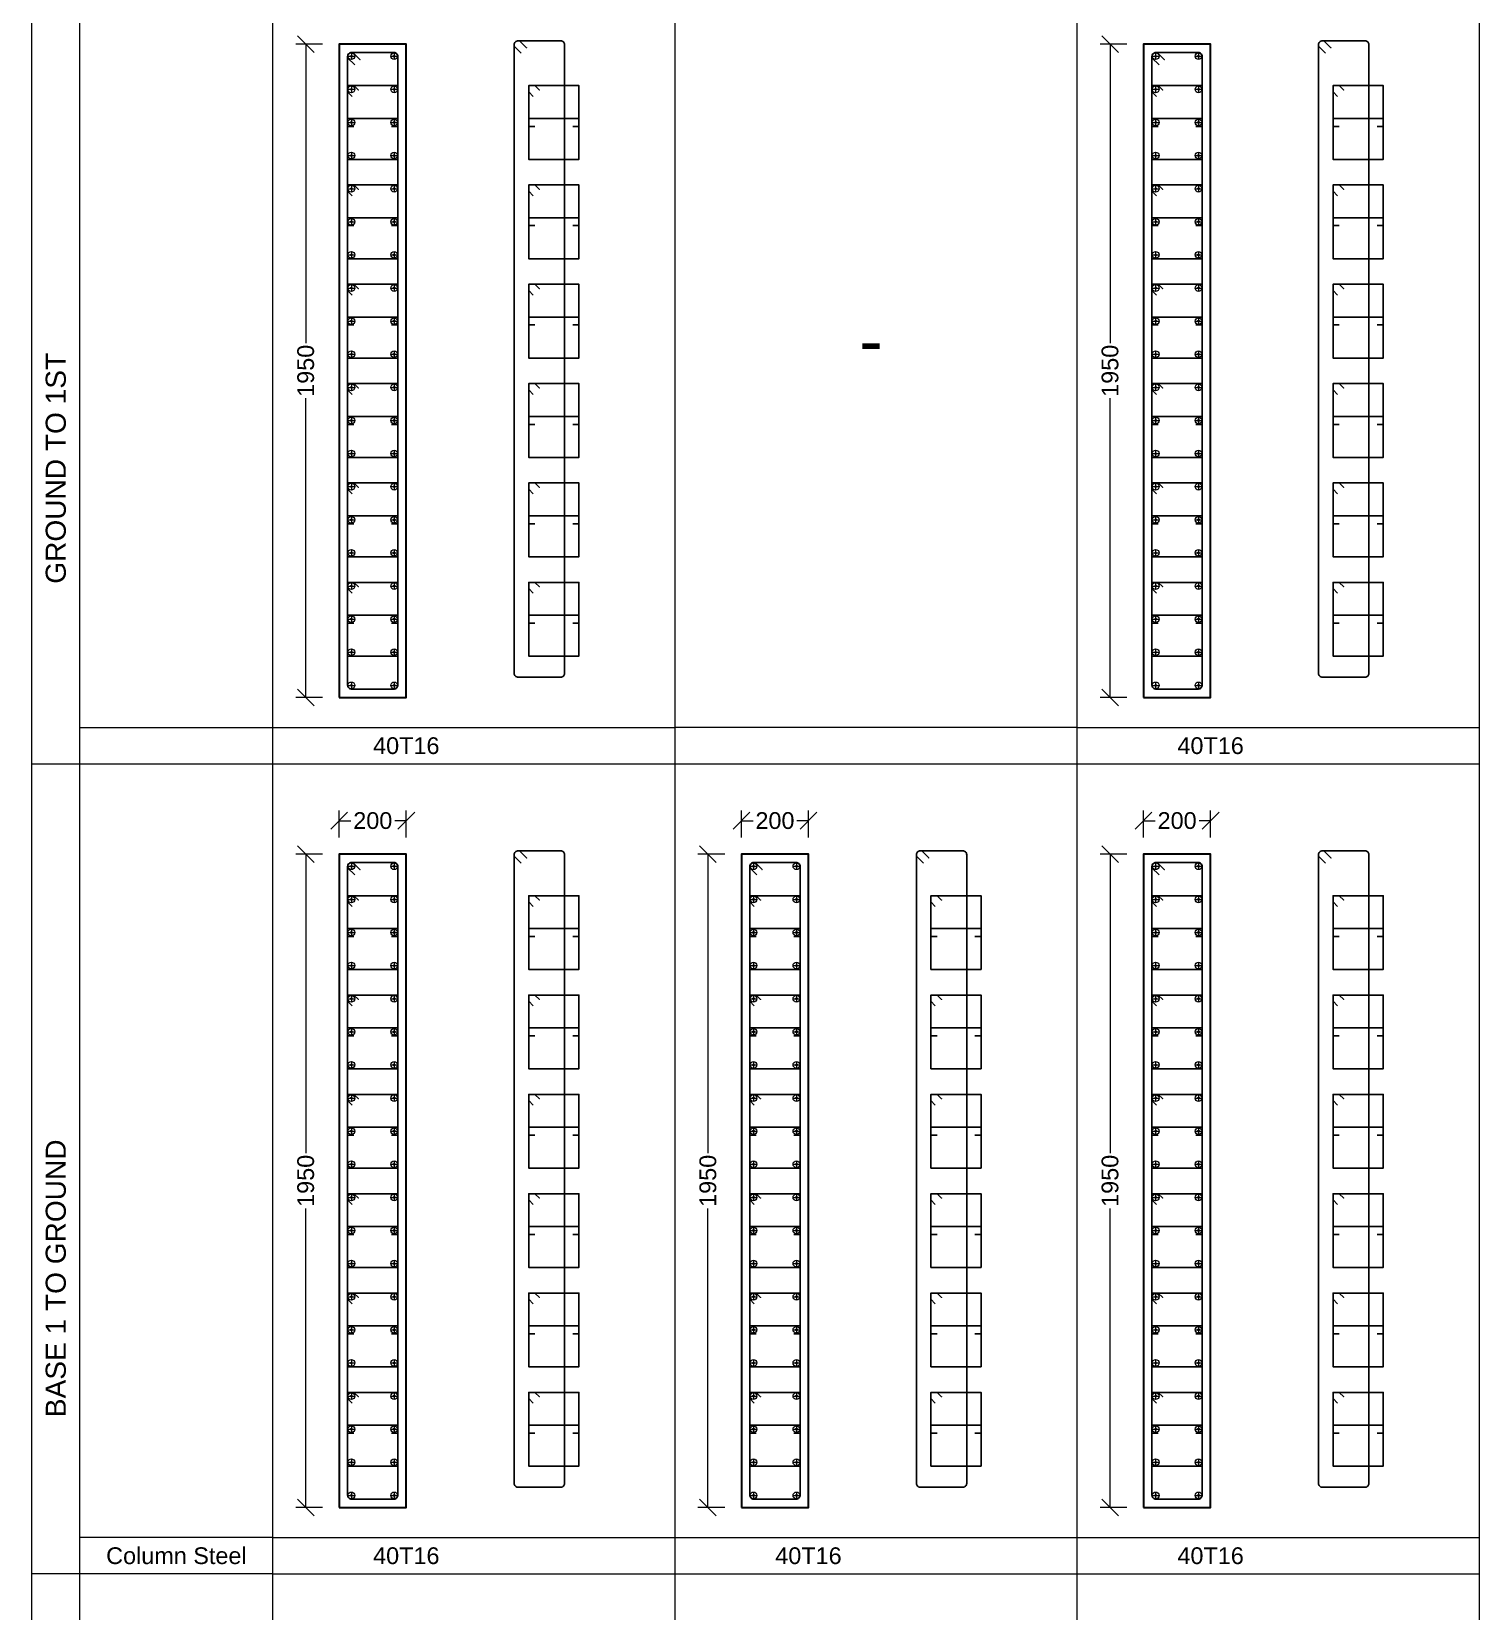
# Model space of a CAD drawing. Header units: inches. Extents: x 332 to 524, y 371 to 463.
# Drawn here: x 408.586 to 412.906, y 403.146 to 407.862 of the extents above; entities that cross this region are included whole.
import ezdxf
from ezdxf.enums import TextEntityAlignment as Align

# ---------------------------------------------------------------- set-up
doc = ezdxf.new("R2010")
doc.units = ezdxf.units.IN
doc.header["$MEASUREMENT"] = 0
for name, color, linetype, lineweight in [('16', 7, 'Continuous', 13), ('Column', 1, 'Continuous', 30), ('S-SHEET', 8, 'Continuous', 0)]:
    doc.layers.add(name, color=color, linetype=linetype, lineweight=lineweight)
for name, color, linetype in [('Bar', 7, 'Continuous'), ('Cover', 25, 'Continuous'), ('Dim', 7, 'Continuous'), ('Links', 4, 'Continuous'), ('Text', 7, 'Continuous')]:
    doc.layers.add(name, color=color, linetype=linetype)
doc.styles.add('Rcad', font='arial.ttf')

# ---------------------------------------------------------------- blocks, each defined once
blk = doc.blocks.new('_Oblique')
at = {"color": 0, "linetype": 'ByBlock', "lineweight": -2}
blk.add_line((-0.5, -0.5), (0.5, 0.5), dxfattribs=at)
blk = doc.blocks.new('16')
at = {"layer": '16'}
h = blk.add_hatch(color=256, dxfattribs=at)
edge = h.paths.add_edge_path()
edge.add_arc((0, 0), 0.13, 0, 360)
for p, q in [((-0.5, 0), (0.5, 0)), ((0, 0.5), (0, -0.5))]:
    blk.add_line(p, q, dxfattribs=at)
for radius in [0.5, 0.13]:
    blk.add_circle((0, 0), radius, dxfattribs=at)

msp = doc.modelspace()

# ---------------------------------------------------------------- linework, layer by layer
at = {"layer": 'Column', "elevation": 2510.4241}
for points in [[(409.5036, 405.8743), (409.7036, 405.8743), (409.7036, 407.8243), (409.5036, 407.8243)], [(411.9036, 405.8743), (412.1036, 405.8743), (412.1036, 407.8243), (411.9036, 407.8243)], [(409.5036, 403.4563), (409.7036, 403.4563), (409.7036, 405.4063), (409.5036, 405.4063)], [(410.7036, 403.4563), (410.9036, 403.4563), (410.9036, 405.4063), (410.7036, 405.4063)], [(411.9036, 403.4563), (412.1036, 403.4563), (412.1036, 405.4063), (411.9036, 405.4063)]]:
    msp.add_lwpolyline(points, close=True, dxfattribs=at)
at = {"layer": 'Cover', "elevation": 2510.4241}
for points in [[(410.0374, 407.8344), (410.164, 407.8344, -0.414214), (410.1757, 407.8227), (410.1757, 405.9461, -0.414214), (410.164, 405.9344), (410.0374, 405.9344, -0.414214), (410.0257, 405.9461), (410.0257, 407.8227, -0.414214), (410.0374, 407.8344), (410.0416, 407.8344), (410.0626, 407.8135), (410.0416, 407.8344), (410.0374, 407.8344, 0.414214), (410.0257, 407.8227), (410.0257, 407.8186), (410.0468, 407.7976)], [(412.4374, 407.8344), (412.564, 407.8344, -0.414214), (412.5757, 407.8227), (412.5757, 405.9461, -0.414214), (412.564, 405.9344), (412.4374, 405.9344, -0.414214), (412.4257, 405.9461), (412.4257, 407.8227, -0.414214), (412.4374, 407.8344), (412.4416, 407.8344), (412.4626, 407.8135), (412.4416, 407.8344), (412.4374, 407.8344, 0.414214), (412.4257, 407.8227), (412.4257, 407.8186), (412.4468, 407.7976)], [(409.5403, 407.7993), (409.6669, 407.7993, -0.414214), (409.6786, 407.7876), (409.6786, 405.911, -0.414214), (409.6669, 405.8993), (409.5403, 405.8993, -0.414214), (409.5286, 405.911), (409.5286, 407.7876, -0.414214), (409.5403, 407.7993), (409.5444, 407.7993), (409.5654, 407.7784), (409.5444, 407.7993), (409.5403, 407.7993, 0.414214), (409.5286, 407.7876), (409.5286, 407.7835), (409.5496, 407.7625)], [(411.9403, 407.7993), (412.0669, 407.7993, -0.414214), (412.0786, 407.7876), (412.0786, 405.911, -0.414214), (412.0669, 405.8993), (411.9403, 405.8993, -0.414214), (411.9286, 405.911), (411.9286, 407.7876, -0.414214), (411.9403, 407.7993), (411.9444, 407.7993), (411.9654, 407.7784), (411.9444, 407.7993), (411.9403, 407.7993, 0.414214), (411.9286, 407.7876), (411.9286, 407.7835), (411.9496, 407.7625)], [(409.5403, 405.3813), (409.6669, 405.3813, -0.414214), (409.6786, 405.3696), (409.6786, 403.493, -0.414214), (409.6669, 403.4813), (409.5403, 403.4813, -0.414214), (409.5286, 403.493), (409.5286, 405.3696, -0.414214), (409.5403, 405.3813), (409.5444, 405.3813), (409.5654, 405.3603), (409.5444, 405.3813), (409.5403, 405.3813, 0.414214), (409.5286, 405.3696), (409.5286, 405.3654), (409.5496, 405.3445)], [(410.0374, 405.4164), (410.164, 405.4164, -0.414214), (410.1757, 405.4047), (410.1757, 403.5281, -0.414214), (410.164, 403.5164), (410.0374, 403.5164, -0.414214), (410.0257, 403.5281), (410.0257, 405.4047, -0.414214), (410.0374, 405.4164), (410.0416, 405.4164), (410.0626, 405.3954), (410.0416, 405.4164), (410.0374, 405.4164, 0.414214), (410.0257, 405.4047), (410.0257, 405.4005), (410.0468, 405.3796)], [(410.7403, 405.3813), (410.8669, 405.3813, -0.414214), (410.8786, 405.3696), (410.8786, 403.493, -0.414214), (410.8669, 403.4813), (410.7403, 403.4813, -0.414214), (410.7286, 403.493), (410.7286, 405.3696, -0.414214), (410.7403, 405.3813), (410.7444, 405.3813), (410.7654, 405.3603), (410.7444, 405.3813), (410.7403, 405.3813, 0.414214), (410.7286, 405.3696), (410.7286, 405.3654), (410.7496, 405.3445)], [(411.2374, 405.4164), (411.364, 405.4164, -0.414214), (411.3757, 405.4047), (411.3757, 403.5281, -0.414214), (411.364, 403.5164), (411.2374, 403.5164, -0.414214), (411.2257, 403.5281), (411.2257, 405.4047, -0.414214), (411.2374, 405.4164), (411.2416, 405.4164), (411.2626, 405.3954), (411.2416, 405.4164), (411.2374, 405.4164, 0.414214), (411.2257, 405.4047), (411.2257, 405.4005), (411.2468, 405.3796)], [(411.9403, 405.3813), (412.0669, 405.3813, -0.414214), (412.0786, 405.3696), (412.0786, 403.493, -0.414214), (412.0669, 403.4813), (411.9403, 403.4813, -0.414214), (411.9286, 403.493), (411.9286, 405.3696, -0.414214), (411.9403, 405.3813), (411.9444, 405.3813), (411.9654, 405.3603), (411.9444, 405.3813), (411.9403, 405.3813, 0.414214), (411.9286, 405.3696), (411.9286, 405.3654), (411.9496, 405.3445)], [(412.4374, 405.4164), (412.564, 405.4164, -0.414214), (412.5757, 405.4047), (412.5757, 403.5281, -0.414214), (412.564, 403.5164), (412.4374, 403.5164, -0.414214), (412.4257, 403.5281), (412.4257, 405.4047, -0.414214), (412.4374, 405.4164), (412.4416, 405.4164), (412.4626, 405.3954), (412.4416, 405.4164), (412.4374, 405.4164, 0.414214), (412.4257, 405.4047), (412.4257, 405.4005), (412.4468, 405.3796)]]:
    msp.add_lwpolyline(points, format="xyb", dxfattribs=at)
at = {"layer": 'Dim', "lineweight": 13}
for p, q in [((409.4536, 407.8243, 2510.4241), (409.3736, 407.8243, 2510.4241)), ((409.4036, 407.8243, 2510.4241), (409.4036, 406.9314, 2510.4241)), ((411.8536, 407.8243, 2510.4241), (411.7736, 407.8243, 2510.4241)), ((411.8036, 407.8243, 2510.4241), (411.8036, 406.9314, 2510.4241)), ((409.4036, 405.8743, 2510.4241), (409.4036, 406.7672, 2510.4241)), ((411.8036, 405.8743, 2510.4241), (411.8036, 406.7672, 2510.4241)), ((409.4536, 405.8743, 2510.4241), (409.3736, 405.8743, 2510.4241)), ((411.8536, 405.8743, 2510.4241), (411.7736, 405.8743, 2510.4241)), ((409.5036, 405.4563, 2510.4241), (409.5036, 405.5363, 2510.4241)), ((409.7036, 405.4563, 2510.4241), (409.7036, 405.5363, 2510.4241)), ((410.7036, 405.4563, 2510.4241), (410.7036, 405.5363, 2510.4241)), ((410.9036, 405.4563, 2510.4241), (410.9036, 405.5363, 2510.4241)), ((411.9036, 405.4563, 2510.4241), (411.9036, 405.5363, 2510.4241)), ((412.1036, 405.4563, 2510.4241), (412.1036, 405.5363, 2510.4241)), ((409.5036, 405.5063, 2510.4241), (409.5381, 405.5063, 2510.4241)), ((409.7036, 405.5063, 2510.4241), (409.6691, 405.5063, 2510.4241)), ((410.7036, 405.5063, 2510.4241), (410.7381, 405.5063, 2510.4241)), ((410.9036, 405.5063, 2510.4241), (410.8691, 405.5063, 2510.4241)), ((411.9036, 405.5063, 2510.4241), (411.9381, 405.5063, 2510.4241)), ((412.1036, 405.5063, 2510.4241), (412.0691, 405.5063, 2510.4241)), ((409.4536, 405.4063, 2510.4241), (409.3736, 405.4063, 2510.4241)), ((409.4036, 405.4063, 2510.4241), (409.4036, 404.5134, 2510.4241)), ((410.6536, 405.4063, 2510.4241), (410.5736, 405.4063, 2510.4241)), ((410.6036, 405.4063, 2510.4241), (410.6036, 404.5134, 2510.4241)), ((411.8536, 405.4063, 2510.4241), (411.7736, 405.4063, 2510.4241)), ((411.8036, 405.4063, 2510.4241), (411.8036, 404.5134, 2510.4241)), ((409.4036, 403.4563, 2510.4241), (409.4036, 404.3491, 2510.4241)), ((410.6036, 403.4563, 2510.4241), (410.6036, 404.3491, 2510.4241)), ((411.8036, 403.4563, 2510.4241), (411.8036, 404.3491, 2510.4241)), ((409.4536, 403.4563, 2510.4241), (409.3736, 403.4563, 2510.4241)), ((410.6536, 403.4563, 2510.4241), (410.5736, 403.4563, 2510.4241)), ((411.8536, 403.4563, 2510.4241), (411.7736, 403.4563, 2510.4241))]:
    msp.add_line(p, q, dxfattribs=at)
at = {"layer": 'Links', "elevation": 2510.4241}
for points in [[(409.5418, 407.6685), (409.5286, 407.6817), (409.5286, 407.4804), (409.6786, 407.4804), (409.6786, 407.7005), (409.5473, 407.7005), (409.5605, 407.6873), (409.5473, 407.7005), (409.5286, 407.7005), (409.5286, 407.6817)], [(410.0821, 407.6685), (410.0688, 407.6817), (410.0688, 407.4804), (410.2188, 407.4804), (410.2188, 407.7005), (410.0876, 407.7005), (410.1008, 407.6873), (410.0876, 407.7005), (410.0688, 407.7005), (410.0688, 407.6817)], [(411.9418, 407.6685), (411.9286, 407.6817), (411.9286, 407.4804), (412.0786, 407.4804), (412.0786, 407.7005), (411.9473, 407.7005), (411.9605, 407.6873), (411.9473, 407.7005), (411.9286, 407.7005), (411.9286, 407.6817)], [(412.4821, 407.6685), (412.4688, 407.6817), (412.4688, 407.4804), (412.6188, 407.4804), (412.6188, 407.7005), (412.4876, 407.7005), (412.5008, 407.6873), (412.4876, 407.7005), (412.4688, 407.7005), (412.4688, 407.6817)], [(409.5418, 407.372), (409.5286, 407.3852), (409.5286, 407.1839), (409.6786, 407.1839), (409.6786, 407.4039), (409.5473, 407.4039), (409.5605, 407.3907), (409.5473, 407.4039), (409.5286, 407.4039), (409.5286, 407.3852)], [(410.0821, 407.372), (410.0688, 407.3852), (410.0688, 407.1839), (410.2188, 407.1839), (410.2188, 407.4039), (410.0876, 407.4039), (410.1008, 407.3907), (410.0876, 407.4039), (410.0688, 407.4039), (410.0688, 407.3852)], [(411.9418, 407.372), (411.9286, 407.3852), (411.9286, 407.1839), (412.0786, 407.1839), (412.0786, 407.4039), (411.9473, 407.4039), (411.9605, 407.3907), (411.9473, 407.4039), (411.9286, 407.4039), (411.9286, 407.3852)], [(412.4821, 407.372), (412.4688, 407.3852), (412.4688, 407.1839), (412.6188, 407.1839), (412.6188, 407.4039), (412.4876, 407.4039), (412.5008, 407.3907), (412.4876, 407.4039), (412.4688, 407.4039), (412.4688, 407.3852)], [(409.5418, 407.0755), (409.5286, 407.0887), (409.5286, 406.8873), (409.6786, 406.8873), (409.6786, 407.1074), (409.5473, 407.1074), (409.5605, 407.0942), (409.5473, 407.1074), (409.5286, 407.1074), (409.5286, 407.0887)], [(410.0821, 407.0755), (410.0688, 407.0887), (410.0688, 406.8873), (410.2188, 406.8873), (410.2188, 407.1074), (410.0876, 407.1074), (410.1008, 407.0942), (410.0876, 407.1074), (410.0688, 407.1074), (410.0688, 407.0887)], [(411.9418, 407.0755), (411.9286, 407.0887), (411.9286, 406.8873), (412.0786, 406.8873), (412.0786, 407.1074), (411.9473, 407.1074), (411.9605, 407.0942), (411.9473, 407.1074), (411.9286, 407.1074), (411.9286, 407.0887)], [(412.4821, 407.0755), (412.4688, 407.0887), (412.4688, 406.8873), (412.6188, 406.8873), (412.6188, 407.1074), (412.4876, 407.1074), (412.5008, 407.0942), (412.4876, 407.1074), (412.4688, 407.1074), (412.4688, 407.0887)], [(409.5418, 406.779), (409.5286, 406.7922), (409.5286, 406.5908), (409.6786, 406.5908), (409.6786, 406.8109), (409.5473, 406.8109), (409.5605, 406.7977), (409.5473, 406.8109), (409.5286, 406.8109), (409.5286, 406.7922)], [(410.0821, 406.779), (410.0688, 406.7922), (410.0688, 406.5908), (410.2188, 406.5908), (410.2188, 406.8109), (410.0876, 406.8109), (410.1008, 406.7977), (410.0876, 406.8109), (410.0688, 406.8109), (410.0688, 406.7922)], [(411.9418, 406.779), (411.9286, 406.7922), (411.9286, 406.5908), (412.0786, 406.5908), (412.0786, 406.8109), (411.9473, 406.8109), (411.9605, 406.7977), (411.9473, 406.8109), (411.9286, 406.8109), (411.9286, 406.7922)], [(412.4821, 406.779), (412.4688, 406.7922), (412.4688, 406.5908), (412.6188, 406.5908), (412.6188, 406.8109), (412.4876, 406.8109), (412.5008, 406.7977), (412.4876, 406.8109), (412.4688, 406.8109), (412.4688, 406.7922)], [(409.5418, 406.4824), (409.5286, 406.4956), (409.5286, 406.2943), (409.6786, 406.2943), (409.6786, 406.5144), (409.5473, 406.5144), (409.5605, 406.5012), (409.5473, 406.5144), (409.5286, 406.5144), (409.5286, 406.4956)], [(410.0821, 406.4824), (410.0688, 406.4956), (410.0688, 406.2943), (410.2188, 406.2943), (410.2188, 406.5144), (410.0876, 406.5144), (410.1008, 406.5012), (410.0876, 406.5144), (410.0688, 406.5144), (410.0688, 406.4956)], [(411.9418, 406.4824), (411.9286, 406.4956), (411.9286, 406.2943), (412.0786, 406.2943), (412.0786, 406.5144), (411.9473, 406.5144), (411.9605, 406.5012), (411.9473, 406.5144), (411.9286, 406.5144), (411.9286, 406.4956)], [(412.4821, 406.4824), (412.4688, 406.4956), (412.4688, 406.2943), (412.6188, 406.2943), (412.6188, 406.5144), (412.4876, 406.5144), (412.5008, 406.5012), (412.4876, 406.5144), (412.4688, 406.5144), (412.4688, 406.4956)], [(409.5418, 406.1859), (409.5286, 406.1991), (409.5286, 405.9978), (409.6786, 405.9978), (409.6786, 406.2178), (409.5473, 406.2178), (409.5605, 406.2046), (409.5473, 406.2178), (409.5286, 406.2178), (409.5286, 406.1991)], [(410.0821, 406.1859), (410.0688, 406.1991), (410.0688, 405.9978), (410.2188, 405.9978), (410.2188, 406.2178), (410.0876, 406.2178), (410.1008, 406.2046), (410.0876, 406.2178), (410.0688, 406.2178), (410.0688, 406.1991)], [(411.9418, 406.1859), (411.9286, 406.1991), (411.9286, 405.9978), (412.0786, 405.9978), (412.0786, 406.2178), (411.9473, 406.2178), (411.9605, 406.2046), (411.9473, 406.2178), (411.9286, 406.2178), (411.9286, 406.1991)], [(412.4821, 406.1859), (412.4688, 406.1991), (412.4688, 405.9978), (412.6188, 405.9978), (412.6188, 406.2178), (412.4876, 406.2178), (412.5008, 406.2046), (412.4876, 406.2178), (412.4688, 406.2178), (412.4688, 406.1991)], [(409.5418, 405.2505), (409.5286, 405.2637), (409.5286, 405.0623), (409.6786, 405.0623), (409.6786, 405.2824), (409.5473, 405.2824), (409.5605, 405.2692), (409.5473, 405.2824), (409.5286, 405.2824), (409.5286, 405.2637)], [(410.0821, 405.2505), (410.0688, 405.2637), (410.0688, 405.0623), (410.2188, 405.0623), (410.2188, 405.2824), (410.0876, 405.2824), (410.1008, 405.2692), (410.0876, 405.2824), (410.0688, 405.2824), (410.0688, 405.2637)], [(410.7418, 405.2505), (410.7286, 405.2637), (410.7286, 405.0623), (410.8786, 405.0623), (410.8786, 405.2824), (410.7473, 405.2824), (410.7605, 405.2692), (410.7473, 405.2824), (410.7286, 405.2824), (410.7286, 405.2637)], [(411.2821, 405.2505), (411.2688, 405.2637), (411.2688, 405.0623), (411.4188, 405.0623), (411.4188, 405.2824), (411.2876, 405.2824), (411.3008, 405.2692), (411.2876, 405.2824), (411.2688, 405.2824), (411.2688, 405.2637)], [(411.9418, 405.2505), (411.9286, 405.2637), (411.9286, 405.0623), (412.0786, 405.0623), (412.0786, 405.2824), (411.9473, 405.2824), (411.9605, 405.2692), (411.9473, 405.2824), (411.9286, 405.2824), (411.9286, 405.2637)], [(412.4821, 405.2505), (412.4688, 405.2637), (412.4688, 405.0623), (412.6188, 405.0623), (412.6188, 405.2824), (412.4876, 405.2824), (412.5008, 405.2692), (412.4876, 405.2824), (412.4688, 405.2824), (412.4688, 405.2637)], [(409.5418, 404.954), (409.5286, 404.9672), (409.5286, 404.7658), (409.6786, 404.7658), (409.6786, 404.9859), (409.5473, 404.9859), (409.5605, 404.9727), (409.5473, 404.9859), (409.5286, 404.9859), (409.5286, 404.9672)], [(410.0821, 404.954), (410.0688, 404.9672), (410.0688, 404.7658), (410.2188, 404.7658), (410.2188, 404.9859), (410.0876, 404.9859), (410.1008, 404.9727), (410.0876, 404.9859), (410.0688, 404.9859), (410.0688, 404.9672)], [(410.7418, 404.954), (410.7286, 404.9672), (410.7286, 404.7658), (410.8786, 404.7658), (410.8786, 404.9859), (410.7473, 404.9859), (410.7605, 404.9727), (410.7473, 404.9859), (410.7286, 404.9859), (410.7286, 404.9672)], [(411.2821, 404.954), (411.2688, 404.9672), (411.2688, 404.7658), (411.4188, 404.7658), (411.4188, 404.9859), (411.2876, 404.9859), (411.3008, 404.9727), (411.2876, 404.9859), (411.2688, 404.9859), (411.2688, 404.9672)], [(411.9418, 404.954), (411.9286, 404.9672), (411.9286, 404.7658), (412.0786, 404.7658), (412.0786, 404.9859), (411.9473, 404.9859), (411.9605, 404.9727), (411.9473, 404.9859), (411.9286, 404.9859), (411.9286, 404.9672)], [(412.4821, 404.954), (412.4688, 404.9672), (412.4688, 404.7658), (412.6188, 404.7658), (412.6188, 404.9859), (412.4876, 404.9859), (412.5008, 404.9727), (412.4876, 404.9859), (412.4688, 404.9859), (412.4688, 404.9672)], [(409.5418, 404.6574), (409.5286, 404.6707), (409.5286, 404.4693), (409.6786, 404.4693), (409.6786, 404.6894), (409.5473, 404.6894), (409.5605, 404.6762), (409.5473, 404.6894), (409.5286, 404.6894), (409.5286, 404.6707)], [(410.0821, 404.6574), (410.0688, 404.6707), (410.0688, 404.4693), (410.2188, 404.4693), (410.2188, 404.6894), (410.0876, 404.6894), (410.1008, 404.6762), (410.0876, 404.6894), (410.0688, 404.6894), (410.0688, 404.6707)], [(410.7418, 404.6574), (410.7286, 404.6707), (410.7286, 404.4693), (410.8786, 404.4693), (410.8786, 404.6894), (410.7473, 404.6894), (410.7605, 404.6762), (410.7473, 404.6894), (410.7286, 404.6894), (410.7286, 404.6707)], [(411.2821, 404.6574), (411.2688, 404.6707), (411.2688, 404.4693), (411.4188, 404.4693), (411.4188, 404.6894), (411.2876, 404.6894), (411.3008, 404.6762), (411.2876, 404.6894), (411.2688, 404.6894), (411.2688, 404.6707)], [(411.9418, 404.6574), (411.9286, 404.6707), (411.9286, 404.4693), (412.0786, 404.4693), (412.0786, 404.6894), (411.9473, 404.6894), (411.9605, 404.6762), (411.9473, 404.6894), (411.9286, 404.6894), (411.9286, 404.6707)], [(412.4821, 404.6574), (412.4688, 404.6707), (412.4688, 404.4693), (412.6188, 404.4693), (412.6188, 404.6894), (412.4876, 404.6894), (412.5008, 404.6762), (412.4876, 404.6894), (412.4688, 404.6894), (412.4688, 404.6707)], [(409.5418, 404.3609), (409.5286, 404.3741), (409.5286, 404.1728), (409.6786, 404.1728), (409.6786, 404.3928), (409.5473, 404.3928), (409.5605, 404.3796), (409.5473, 404.3928), (409.5286, 404.3928), (409.5286, 404.3741)], [(410.0821, 404.3609), (410.0688, 404.3741), (410.0688, 404.1728), (410.2188, 404.1728), (410.2188, 404.3928), (410.0876, 404.3928), (410.1008, 404.3796), (410.0876, 404.3928), (410.0688, 404.3928), (410.0688, 404.3741)], [(410.7418, 404.3609), (410.7286, 404.3741), (410.7286, 404.1728), (410.8786, 404.1728), (410.8786, 404.3928), (410.7473, 404.3928), (410.7605, 404.3796), (410.7473, 404.3928), (410.7286, 404.3928), (410.7286, 404.3741)], [(411.2821, 404.3609), (411.2688, 404.3741), (411.2688, 404.1728), (411.4188, 404.1728), (411.4188, 404.3928), (411.2876, 404.3928), (411.3008, 404.3796), (411.2876, 404.3928), (411.2688, 404.3928), (411.2688, 404.3741)], [(411.9418, 404.3609), (411.9286, 404.3741), (411.9286, 404.1728), (412.0786, 404.1728), (412.0786, 404.3928), (411.9473, 404.3928), (411.9605, 404.3796), (411.9473, 404.3928), (411.9286, 404.3928), (411.9286, 404.3741)], [(412.4821, 404.3609), (412.4688, 404.3741), (412.4688, 404.1728), (412.6188, 404.1728), (412.6188, 404.3928), (412.4876, 404.3928), (412.5008, 404.3796), (412.4876, 404.3928), (412.4688, 404.3928), (412.4688, 404.3741)], [(409.5418, 404.0644), (409.5286, 404.0776), (409.5286, 403.8762), (409.6786, 403.8762), (409.6786, 404.0963), (409.5473, 404.0963), (409.5605, 404.0831), (409.5473, 404.0963), (409.5286, 404.0963), (409.5286, 404.0776)], [(410.0821, 404.0644), (410.0688, 404.0776), (410.0688, 403.8762), (410.2188, 403.8762), (410.2188, 404.0963), (410.0876, 404.0963), (410.1008, 404.0831), (410.0876, 404.0963), (410.0688, 404.0963), (410.0688, 404.0776)], [(410.7418, 404.0644), (410.7286, 404.0776), (410.7286, 403.8762), (410.8786, 403.8762), (410.8786, 404.0963), (410.7473, 404.0963), (410.7605, 404.0831), (410.7473, 404.0963), (410.7286, 404.0963), (410.7286, 404.0776)], [(411.2821, 404.0644), (411.2688, 404.0776), (411.2688, 403.8762), (411.4188, 403.8762), (411.4188, 404.0963), (411.2876, 404.0963), (411.3008, 404.0831), (411.2876, 404.0963), (411.2688, 404.0963), (411.2688, 404.0776)], [(411.9418, 404.0644), (411.9286, 404.0776), (411.9286, 403.8762), (412.0786, 403.8762), (412.0786, 404.0963), (411.9473, 404.0963), (411.9605, 404.0831), (411.9473, 404.0963), (411.9286, 404.0963), (411.9286, 404.0776)], [(412.4821, 404.0644), (412.4688, 404.0776), (412.4688, 403.8762), (412.6188, 403.8762), (412.6188, 404.0963), (412.4876, 404.0963), (412.5008, 404.0831), (412.4876, 404.0963), (412.4688, 404.0963), (412.4688, 404.0776)], [(409.5418, 403.7679), (409.5286, 403.7811), (409.5286, 403.5797), (409.6786, 403.5797), (409.6786, 403.7998), (409.5473, 403.7998), (409.5605, 403.7866), (409.5473, 403.7998), (409.5286, 403.7998), (409.5286, 403.7811)], [(410.0821, 403.7679), (410.0688, 403.7811), (410.0688, 403.5797), (410.2188, 403.5797), (410.2188, 403.7998), (410.0876, 403.7998), (410.1008, 403.7866), (410.0876, 403.7998), (410.0688, 403.7998), (410.0688, 403.7811)], [(410.7418, 403.7679), (410.7286, 403.7811), (410.7286, 403.5797), (410.8786, 403.5797), (410.8786, 403.7998), (410.7473, 403.7998), (410.7605, 403.7866), (410.7473, 403.7998), (410.7286, 403.7998), (410.7286, 403.7811)], [(411.2821, 403.7679), (411.2688, 403.7811), (411.2688, 403.5797), (411.4188, 403.5797), (411.4188, 403.7998), (411.2876, 403.7998), (411.3008, 403.7866), (411.2876, 403.7998), (411.2688, 403.7998), (411.2688, 403.7811)], [(411.9418, 403.7679), (411.9286, 403.7811), (411.9286, 403.5797), (412.0786, 403.5797), (412.0786, 403.7998), (411.9473, 403.7998), (411.9605, 403.7866), (411.9473, 403.7998), (411.9286, 403.7998), (411.9286, 403.7811)], [(412.4821, 403.7679), (412.4688, 403.7811), (412.4688, 403.5797), (412.6188, 403.5797), (412.6188, 403.7998), (412.4876, 403.7998), (412.5008, 403.7866), (412.4876, 403.7998), (412.4688, 403.7998), (412.4688, 403.7811)]]:
    msp.add_lwpolyline(points, dxfattribs=at)
at = {"layer": 'Links', "color": 6, "elevation": 2510.4241}
for points in [[(409.5473, 407.579), (409.5286, 407.579), (409.5286, 407.6024), (409.6786, 407.6024), (409.6786, 407.6024), (409.6786, 407.579), (409.6598, 407.579)], [(410.0876, 407.579), (410.0688, 407.579), (410.0688, 407.6024), (410.2188, 407.6024), (410.2188, 407.6024), (410.2188, 407.579), (410.2001, 407.579)], [(411.9473, 407.579), (411.9286, 407.579), (411.9286, 407.6024), (412.0786, 407.6024), (412.0786, 407.6024), (412.0786, 407.579), (412.0598, 407.579)], [(412.4876, 407.579), (412.4688, 407.579), (412.4688, 407.6024), (412.6188, 407.6024), (412.6188, 407.6024), (412.6188, 407.579), (412.6001, 407.579)], [(409.5473, 407.2825), (409.5286, 407.2825), (409.5286, 407.3059), (409.6786, 407.3059), (409.6786, 407.3059), (409.6786, 407.2825), (409.6598, 407.2825)], [(410.0876, 407.2825), (410.0688, 407.2825), (410.0688, 407.3059), (410.2188, 407.3059), (410.2188, 407.3059), (410.2188, 407.2825), (410.2001, 407.2825)], [(411.9473, 407.2825), (411.9286, 407.2825), (411.9286, 407.3059), (412.0786, 407.3059), (412.0786, 407.3059), (412.0786, 407.2825), (412.0598, 407.2825)], [(412.4876, 407.2825), (412.4688, 407.2825), (412.4688, 407.3059), (412.6188, 407.3059), (412.6188, 407.3059), (412.6188, 407.2825), (412.6001, 407.2825)], [(409.5473, 406.986), (409.5286, 406.986), (409.5286, 407.0094), (409.6786, 407.0094), (409.6786, 407.0094), (409.6786, 406.986), (409.6598, 406.986)], [(410.0876, 406.986), (410.0688, 406.986), (410.0688, 407.0094), (410.2188, 407.0094), (410.2188, 407.0094), (410.2188, 406.986), (410.2001, 406.986)], [(411.9473, 406.986), (411.9286, 406.986), (411.9286, 407.0094), (412.0786, 407.0094), (412.0786, 407.0094), (412.0786, 406.986), (412.0598, 406.986)], [(412.4876, 406.986), (412.4688, 406.986), (412.4688, 407.0094), (412.6188, 407.0094), (412.6188, 407.0094), (412.6188, 406.986), (412.6001, 406.986)], [(409.5473, 406.6894), (409.5286, 406.6894), (409.5286, 406.7128), (409.6786, 406.7128), (409.6786, 406.7128), (409.6786, 406.6894), (409.6598, 406.6894)], [(410.0876, 406.6894), (410.0688, 406.6894), (410.0688, 406.7128), (410.2188, 406.7128), (410.2188, 406.7128), (410.2188, 406.6894), (410.2001, 406.6894)], [(411.9473, 406.6894), (411.9286, 406.6894), (411.9286, 406.7128), (412.0786, 406.7128), (412.0786, 406.7128), (412.0786, 406.6894), (412.0598, 406.6894)], [(412.4876, 406.6894), (412.4688, 406.6894), (412.4688, 406.7128), (412.6188, 406.7128), (412.6188, 406.7128), (412.6188, 406.6894), (412.6001, 406.6894)], [(409.5473, 406.3929), (409.5286, 406.3929), (409.5286, 406.4163), (409.6786, 406.4163), (409.6786, 406.4163), (409.6786, 406.3929), (409.6598, 406.3929)], [(410.0876, 406.3929), (410.0688, 406.3929), (410.0688, 406.4163), (410.2188, 406.4163), (410.2188, 406.4163), (410.2188, 406.3929), (410.2001, 406.3929)], [(411.9473, 406.3929), (411.9286, 406.3929), (411.9286, 406.4163), (412.0786, 406.4163), (412.0786, 406.4163), (412.0786, 406.3929), (412.0598, 406.3929)], [(412.4876, 406.3929), (412.4688, 406.3929), (412.4688, 406.4163), (412.6188, 406.4163), (412.6188, 406.4163), (412.6188, 406.3929), (412.6001, 406.3929)], [(409.5473, 406.0964), (409.5286, 406.0964), (409.5286, 406.1198), (409.6786, 406.1198), (409.6786, 406.1198), (409.6786, 406.0964), (409.6598, 406.0964)], [(410.0876, 406.0964), (410.0688, 406.0964), (410.0688, 406.1198), (410.2188, 406.1198), (410.2188, 406.1198), (410.2188, 406.0964), (410.2001, 406.0964)], [(411.9473, 406.0964), (411.9286, 406.0964), (411.9286, 406.1198), (412.0786, 406.1198), (412.0786, 406.1198), (412.0786, 406.0964), (412.0598, 406.0964)], [(412.4876, 406.0964), (412.4688, 406.0964), (412.4688, 406.1198), (412.6188, 406.1198), (412.6188, 406.1198), (412.6188, 406.0964), (412.6001, 406.0964)], [(409.5473, 405.161), (409.5286, 405.161), (409.5286, 405.1844), (409.6786, 405.1844), (409.6786, 405.1844), (409.6786, 405.161), (409.6598, 405.161)], [(410.0876, 405.161), (410.0688, 405.161), (410.0688, 405.1844), (410.2188, 405.1844), (410.2188, 405.1844), (410.2188, 405.161), (410.2001, 405.161)], [(410.7473, 405.161), (410.7286, 405.161), (410.7286, 405.1844), (410.8786, 405.1844), (410.8786, 405.1844), (410.8786, 405.161), (410.8598, 405.161)], [(411.2876, 405.161), (411.2688, 405.161), (411.2688, 405.1844), (411.4188, 405.1844), (411.4188, 405.1844), (411.4188, 405.161), (411.4001, 405.161)], [(411.9473, 405.161), (411.9286, 405.161), (411.9286, 405.1844), (412.0786, 405.1844), (412.0786, 405.1844), (412.0786, 405.161), (412.0598, 405.161)], [(412.4876, 405.161), (412.4688, 405.161), (412.4688, 405.1844), (412.6188, 405.1844), (412.6188, 405.1844), (412.6188, 405.161), (412.6001, 405.161)], [(409.5473, 404.8644), (409.5286, 404.8644), (409.5286, 404.8878), (409.6786, 404.8878), (409.6786, 404.8878), (409.6786, 404.8644), (409.6598, 404.8644)], [(410.0876, 404.8644), (410.0688, 404.8644), (410.0688, 404.8878), (410.2188, 404.8878), (410.2188, 404.8878), (410.2188, 404.8644), (410.2001, 404.8644)], [(410.7473, 404.8644), (410.7286, 404.8644), (410.7286, 404.8878), (410.8786, 404.8878), (410.8786, 404.8878), (410.8786, 404.8644), (410.8598, 404.8644)], [(411.2876, 404.8644), (411.2688, 404.8644), (411.2688, 404.8878), (411.4188, 404.8878), (411.4188, 404.8878), (411.4188, 404.8644), (411.4001, 404.8644)], [(411.9473, 404.8644), (411.9286, 404.8644), (411.9286, 404.8878), (412.0786, 404.8878), (412.0786, 404.8878), (412.0786, 404.8644), (412.0598, 404.8644)], [(412.4876, 404.8644), (412.4688, 404.8644), (412.4688, 404.8878), (412.6188, 404.8878), (412.6188, 404.8878), (412.6188, 404.8644), (412.6001, 404.8644)], [(409.5473, 404.5679), (409.5286, 404.5679), (409.5286, 404.5913), (409.6786, 404.5913), (409.6786, 404.5913), (409.6786, 404.5679), (409.6598, 404.5679)], [(410.0876, 404.5679), (410.0688, 404.5679), (410.0688, 404.5913), (410.2188, 404.5913), (410.2188, 404.5913), (410.2188, 404.5679), (410.2001, 404.5679)], [(410.7473, 404.5679), (410.7286, 404.5679), (410.7286, 404.5913), (410.8786, 404.5913), (410.8786, 404.5913), (410.8786, 404.5679), (410.8598, 404.5679)], [(411.2876, 404.5679), (411.2688, 404.5679), (411.2688, 404.5913), (411.4188, 404.5913), (411.4188, 404.5913), (411.4188, 404.5679), (411.4001, 404.5679)], [(411.9473, 404.5679), (411.9286, 404.5679), (411.9286, 404.5913), (412.0786, 404.5913), (412.0786, 404.5913), (412.0786, 404.5679), (412.0598, 404.5679)], [(412.4876, 404.5679), (412.4688, 404.5679), (412.4688, 404.5913), (412.6188, 404.5913), (412.6188, 404.5913), (412.6188, 404.5679), (412.6001, 404.5679)], [(409.5473, 404.2714), (409.5286, 404.2714), (409.5286, 404.2948), (409.6786, 404.2948), (409.6786, 404.2948), (409.6786, 404.2714), (409.6598, 404.2714)], [(410.0876, 404.2714), (410.0688, 404.2714), (410.0688, 404.2948), (410.2188, 404.2948), (410.2188, 404.2948), (410.2188, 404.2714), (410.2001, 404.2714)], [(410.7473, 404.2714), (410.7286, 404.2714), (410.7286, 404.2948), (410.8786, 404.2948), (410.8786, 404.2948), (410.8786, 404.2714), (410.8598, 404.2714)], [(411.2876, 404.2714), (411.2688, 404.2714), (411.2688, 404.2948), (411.4188, 404.2948), (411.4188, 404.2948), (411.4188, 404.2714), (411.4001, 404.2714)], [(411.9473, 404.2714), (411.9286, 404.2714), (411.9286, 404.2948), (412.0786, 404.2948), (412.0786, 404.2948), (412.0786, 404.2714), (412.0598, 404.2714)], [(412.4876, 404.2714), (412.4688, 404.2714), (412.4688, 404.2948), (412.6188, 404.2948), (412.6188, 404.2948), (412.6188, 404.2714), (412.6001, 404.2714)], [(409.5473, 403.9749), (409.5286, 403.9749), (409.5286, 403.9983), (409.6786, 403.9983), (409.6786, 403.9983), (409.6786, 403.9749), (409.6598, 403.9749)], [(410.0876, 403.9749), (410.0688, 403.9749), (410.0688, 403.9983), (410.2188, 403.9983), (410.2188, 403.9983), (410.2188, 403.9749), (410.2001, 403.9749)], [(410.7473, 403.9749), (410.7286, 403.9749), (410.7286, 403.9983), (410.8786, 403.9983), (410.8786, 403.9983), (410.8786, 403.9749), (410.8598, 403.9749)], [(411.2876, 403.9749), (411.2688, 403.9749), (411.2688, 403.9983), (411.4188, 403.9983), (411.4188, 403.9983), (411.4188, 403.9749), (411.4001, 403.9749)], [(411.9473, 403.9749), (411.9286, 403.9749), (411.9286, 403.9983), (412.0786, 403.9983), (412.0786, 403.9983), (412.0786, 403.9749), (412.0598, 403.9749)], [(412.4876, 403.9749), (412.4688, 403.9749), (412.4688, 403.9983), (412.6188, 403.9983), (412.6188, 403.9983), (412.6188, 403.9749), (412.6001, 403.9749)], [(409.5473, 403.6783), (409.5286, 403.6783), (409.5286, 403.7017), (409.6786, 403.7017), (409.6786, 403.7017), (409.6786, 403.6783), (409.6598, 403.6783)], [(410.0876, 403.6783), (410.0688, 403.6783), (410.0688, 403.7017), (410.2188, 403.7017), (410.2188, 403.7017), (410.2188, 403.6783), (410.2001, 403.6783)], [(410.7473, 403.6783), (410.7286, 403.6783), (410.7286, 403.7017), (410.8786, 403.7017), (410.8786, 403.7017), (410.8786, 403.6783), (410.8598, 403.6783)], [(411.2876, 403.6783), (411.2688, 403.6783), (411.2688, 403.7017), (411.4188, 403.7017), (411.4188, 403.7017), (411.4188, 403.6783), (411.4001, 403.6783)], [(411.9473, 403.6783), (411.9286, 403.6783), (411.9286, 403.7017), (412.0786, 403.7017), (412.0786, 403.7017), (412.0786, 403.6783), (412.0598, 403.6783)], [(412.4876, 403.6783), (412.4688, 403.6783), (412.4688, 403.7017), (412.6188, 403.7017), (412.6188, 403.7017), (412.6188, 403.6783), (412.6001, 403.6783)]]:
    msp.add_lwpolyline(points, dxfattribs=at)
at = {"layer": 'S-SHEET'}
for p, q in [((408.5856, 415.48, 2510.4241), (408.5856, 400.733, 2510.4241)), ((408.7296, 400.733, 2510.4241), (408.7296, 415.48, 2510.4241)), ((409.3056, 400.733, 2510.4241), (409.3056, 415.48, 2510.4241)), ((409.3056, 400.733, 2510.4241), (409.3056, 415.48, 2510.4241)), ((410.5056, 400.733, 2510.4241), (410.5056, 415.48, 2510.4241)), ((411.7056, 400.733, 2510.4241), (411.7056, 415.48, 2510.4241)), ((412.9056, 400.733, 2510.4241), (412.9056, 415.48, 2510.4241)), ((408.7296, 405.7843, 2510.4241), (410.5056, 405.7843, 2510.4241)), ((411.7056, 405.7843, 2510.4241), (410.5056, 405.7843, 2510.4241)), ((411.7056, 405.7843, 2510.4241), (412.9056, 405.7843, 2510.4241)), ((408.5856, 405.6763, 2510.4241), (410.5056, 405.6763, 2510.4241)), ((410.5056, 405.6763, 2510.4241), (412.9056, 405.6763, 2510.4241)), ((409.3056, 403.3663, 2510.4241), (408.7296, 403.3663, 2510.4241)), ((409.3056, 403.3663, 2510.4241), (410.5056, 403.3663, 2510.4241)), ((410.5056, 403.3663, 2510.4241), (411.7056, 403.3663, 2510.4241)), ((410.5056, 403.3663, 2510.4241), (410.9296, 403.3663, 2510.4241)), ((411.7056, 403.3663, 2510.4241), (412.9056, 403.3663, 2510.4241)), ((411.7056, 403.3663, 2510.4241), (412.1296, 403.3663, 2510.4241)), ((409.3056, 403.2583, 2510.4241), (408.5856, 403.2583, 2510.4241)), ((409.3056, 403.2583, 2510.4241), (410.5056, 403.2583, 2510.4241)), ((410.5056, 403.2583, 2510.4241), (411.7056, 403.2583, 2510.4241)), ((411.7056, 403.2583, 2510.4241), (412.9056, 403.2583, 2510.4241))]:
    msp.add_line(p, q, dxfattribs=at)

# ---------------------------------------------------------------- block references
at = {"layer": 'Bar', "xscale": 0.02, "yscale": 0.02, "zscale": 0.02}
for p in [(409.5396, 407.7883, 2510.4241), (409.6676, 407.7883, 2510.4241), (411.9396, 407.7883, 2510.4241), (412.0676, 407.7883, 2510.4241), (409.5396, 407.6895, 2510.4241), (409.6676, 407.6895, 2510.4241), (411.9396, 407.6895, 2510.4241), (412.0676, 407.6895, 2510.4241), (409.5396, 407.5906, 2510.4241), (409.6676, 407.5906, 2510.4241), (411.9396, 407.5906, 2510.4241), (412.0676, 407.5906, 2510.4241), (409.5396, 407.4918, 2510.4241), (409.6676, 407.4918, 2510.4241), (411.9396, 407.4918, 2510.4241), (412.0676, 407.4918, 2510.4241), (409.5396, 407.3929, 2510.4241), (409.6676, 407.3929, 2510.4241), (411.9396, 407.3929, 2510.4241), (412.0676, 407.3929, 2510.4241), (409.5396, 407.2941, 2510.4241), (409.6676, 407.2941, 2510.4241), (411.9396, 407.2941, 2510.4241), (412.0676, 407.2941, 2510.4241), (409.5396, 407.1953, 2510.4241), (409.6676, 407.1953, 2510.4241), (411.9396, 407.1953, 2510.4241), (412.0676, 407.1953, 2510.4241), (409.5396, 407.0964, 2510.4241), (409.6676, 407.0964, 2510.4241), (411.9396, 407.0964, 2510.4241), (412.0676, 407.0964, 2510.4241), (409.5396, 406.9976, 2510.4241), (409.6676, 406.9976, 2510.4241), (411.9396, 406.9976, 2510.4241), (412.0676, 406.9976, 2510.4241), (409.5396, 406.8987, 2510.4241), (409.6676, 406.8987, 2510.4241), (411.9396, 406.8987, 2510.4241), (412.0676, 406.8987, 2510.4241), (409.5396, 406.7999, 2510.4241), (409.6676, 406.7999, 2510.4241), (411.9396, 406.7999, 2510.4241), (412.0676, 406.7999, 2510.4241), (409.5396, 406.701, 2510.4241), (409.6676, 406.701, 2510.4241), (411.9396, 406.701, 2510.4241), (412.0676, 406.701, 2510.4241), (409.5396, 406.6022, 2510.4241), (409.6676, 406.6022, 2510.4241), (411.9396, 406.6022, 2510.4241), (412.0676, 406.6022, 2510.4241), (409.5396, 406.5034, 2510.4241), (409.6676, 406.5034, 2510.4241), (411.9396, 406.5034, 2510.4241), (412.0676, 406.5034, 2510.4241), (409.5396, 406.4045, 2510.4241), (409.6676, 406.4045, 2510.4241), (411.9396, 406.4045, 2510.4241), (412.0676, 406.4045, 2510.4241), (409.5396, 406.3057, 2510.4241), (409.6676, 406.3057, 2510.4241), (411.9396, 406.3057, 2510.4241), (412.0676, 406.3057, 2510.4241), (409.5396, 406.2068, 2510.4241), (409.6676, 406.2068, 2510.4241), (411.9396, 406.2068, 2510.4241), (412.0676, 406.2068, 2510.4241), (409.5396, 406.108, 2510.4241), (409.6676, 406.108, 2510.4241), (411.9396, 406.108, 2510.4241), (412.0676, 406.108, 2510.4241), (409.5396, 406.0092, 2510.4241), (409.6676, 406.0092, 2510.4241), (411.9396, 406.0092, 2510.4241), (412.0676, 406.0092, 2510.4241), (409.5396, 405.9103, 2510.4241), (409.6676, 405.9103, 2510.4241), (411.9396, 405.9103, 2510.4241), (412.0676, 405.9103, 2510.4241), (409.5396, 405.3703, 2510.4241), (409.6676, 405.3703, 2510.4241), (410.7396, 405.3703, 2510.4241), (410.8676, 405.3703, 2510.4241), (411.9396, 405.3703, 2510.4241), (412.0676, 405.3703, 2510.4241), (409.5396, 405.2714, 2510.4241), (409.6676, 405.2714, 2510.4241), (410.7396, 405.2714, 2510.4241), (410.8676, 405.2714, 2510.4241), (411.9396, 405.2714, 2510.4241), (412.0676, 405.2714, 2510.4241), (409.5396, 405.1726, 2510.4241), (409.6676, 405.1726, 2510.4241), (410.7396, 405.1726, 2510.4241), (410.8676, 405.1726, 2510.4241), (411.9396, 405.1726, 2510.4241), (412.0676, 405.1726, 2510.4241), (409.5396, 405.0737, 2510.4241), (409.6676, 405.0737, 2510.4241), (410.7396, 405.0737, 2510.4241), (410.8676, 405.0737, 2510.4241), (411.9396, 405.0737, 2510.4241), (412.0676, 405.0737, 2510.4241), (409.5396, 404.9749, 2510.4241), (409.6676, 404.9749, 2510.4241), (410.7396, 404.9749, 2510.4241), (410.8676, 404.9749, 2510.4241), (411.9396, 404.9749, 2510.4241), (412.0676, 404.9749, 2510.4241), (409.5396, 404.8761, 2510.4241), (409.6676, 404.8761, 2510.4241), (410.7396, 404.8761, 2510.4241), (410.8676, 404.8761, 2510.4241), (411.9396, 404.8761, 2510.4241), (412.0676, 404.8761, 2510.4241), (409.5396, 404.7772, 2510.4241), (409.6676, 404.7772, 2510.4241), (410.7396, 404.7772, 2510.4241), (410.8676, 404.7772, 2510.4241), (411.9396, 404.7772, 2510.4241), (412.0676, 404.7772, 2510.4241), (409.5396, 404.6784, 2510.4241), (409.6676, 404.6784, 2510.4241), (410.7396, 404.6784, 2510.4241), (410.8676, 404.6784, 2510.4241), (411.9396, 404.6784, 2510.4241), (412.0676, 404.6784, 2510.4241), (409.5396, 404.5795, 2510.4241), (409.6676, 404.5795, 2510.4241), (410.7396, 404.5795, 2510.4241), (410.8676, 404.5795, 2510.4241), (411.9396, 404.5795, 2510.4241), (412.0676, 404.5795, 2510.4241), (409.5396, 404.4807, 2510.4241), (409.6676, 404.4807, 2510.4241), (410.7396, 404.4807, 2510.4241), (410.8676, 404.4807, 2510.4241), (411.9396, 404.4807, 2510.4241), (412.0676, 404.4807, 2510.4241), (409.5396, 404.3818, 2510.4241), (409.6676, 404.3818, 2510.4241), (410.7396, 404.3818, 2510.4241), (410.8676, 404.3818, 2510.4241), (411.9396, 404.3818, 2510.4241), (412.0676, 404.3818, 2510.4241), (409.5396, 404.283, 2510.4241), (409.6676, 404.283, 2510.4241), (410.7396, 404.283, 2510.4241), (410.8676, 404.283, 2510.4241), (411.9396, 404.283, 2510.4241), (412.0676, 404.283, 2510.4241), (409.5396, 404.1842, 2510.4241), (409.6676, 404.1842, 2510.4241), (410.7396, 404.1842, 2510.4241), (410.8676, 404.1842, 2510.4241), (411.9396, 404.1842, 2510.4241), (412.0676, 404.1842, 2510.4241), (409.5396, 404.0853, 2510.4241), (409.6676, 404.0853, 2510.4241), (410.7396, 404.0853, 2510.4241), (410.8676, 404.0853, 2510.4241), (411.9396, 404.0853, 2510.4241), (412.0676, 404.0853, 2510.4241), (409.5396, 403.9865, 2510.4241), (409.6676, 403.9865, 2510.4241), (410.7396, 403.9865, 2510.4241), (410.8676, 403.9865, 2510.4241), (411.9396, 403.9865, 2510.4241), (412.0676, 403.9865, 2510.4241), (409.5396, 403.8876, 2510.4241), (409.6676, 403.8876, 2510.4241), (410.7396, 403.8876, 2510.4241), (410.8676, 403.8876, 2510.4241), (411.9396, 403.8876, 2510.4241), (412.0676, 403.8876, 2510.4241), (409.5396, 403.7888, 2510.4241), (409.6676, 403.7888, 2510.4241), (410.7396, 403.7888, 2510.4241), (410.8676, 403.7888, 2510.4241), (411.9396, 403.7888, 2510.4241), (412.0676, 403.7888, 2510.4241), (409.5396, 403.6899, 2510.4241), (409.6676, 403.6899, 2510.4241), (410.7396, 403.6899, 2510.4241), (410.8676, 403.6899, 2510.4241), (411.9396, 403.6899, 2510.4241), (412.0676, 403.6899, 2510.4241), (409.5396, 403.5911, 2510.4241), (409.6676, 403.5911, 2510.4241), (410.7396, 403.5911, 2510.4241), (410.8676, 403.5911, 2510.4241), (411.9396, 403.5911, 2510.4241), (412.0676, 403.5911, 2510.4241), (409.5396, 403.4923, 2510.4241), (409.6676, 403.4923, 2510.4241), (410.7396, 403.4923, 2510.4241), (410.8676, 403.4923, 2510.4241), (411.9396, 403.4923, 2510.4241), (412.0676, 403.4923, 2510.4241)]:
    msp.add_blockref('16', p, dxfattribs=at)
at = {"layer": 'Dim', "lineweight": 13, "xscale": 0.05, "yscale": 0.05, "zscale": 0.05}
for p, rotation in [((409.4036, 407.8243, 2510.4241), 90), ((411.8036, 407.8243, 2510.4241), 90), ((409.4036, 405.8743, 2510.4241), 270), ((411.8036, 405.8743, 2510.4241), 270), ((409.5036, 405.5063, 2510.4241), 180), ((410.7036, 405.5063, 2510.4241), 180), ((411.9036, 405.5063, 2510.4241), 180), ((409.4036, 405.4063, 2510.4241), 90), ((410.6036, 405.4063, 2510.4241), 90), ((411.8036, 405.4063, 2510.4241), 90), ((409.4036, 403.4563, 2510.4241), 270), ((410.6036, 403.4563, 2510.4241), 270), ((411.8036, 403.4563, 2510.4241), 270)]:
    msp.add_blockref('_Oblique', p, dxfattribs=dict(at, rotation=rotation))
for p in [(409.7036, 405.5063, 2510.4241), (410.9036, 405.5063, 2510.4241), (412.1036, 405.5063, 2510.4241)]:
    msp.add_blockref('_Oblique', p, dxfattribs=at)

# ---------------------------------------------------------------- texts
at = {"layer": 'Dim', "char_height": 0.05, "attachment_point": 5, "rotation": 90, "style": 'Rcad'}
for insert in [(409.4036, 406.8493, 2510.4241), (411.8036, 406.8493, 2510.4241), (409.4036, 404.4313, 2510.4241), (410.6036, 404.4313, 2510.4241), (411.8036, 404.4313, 2510.4241)]:
    msp.add_mtext('\\A1;1950', dxfattribs=dict(at, insert=insert))
at = {"layer": 'Dim', "char_height": 0.05, "attachment_point": 5, "style": 'Rcad'}
for insert in [(409.6036, 405.5063, 2510.4241), (410.8036, 405.5063, 2510.4241), (412.0036, 405.5063, 2510.4241)]:
    msp.add_mtext('\\A1;200', dxfattribs=dict(at, insert=insert))
at = {"layer": 'Text', "style": 'Rcad'}
for s, height, p in [('-', 0.15, (411.0901, 406.9395)), ('40T16', 0.05, (409.7036, 405.7303, 2510.4241)), ('40T16', 0.05, (412.1036, 405.7303, 2510.4241)), ('Column Steel', 0.05, (409.0176, 403.3123, 2510.4241)), ('40T16', 0.05, (409.7036, 403.3123, 2510.4241)), ('40T16', 0.05, (410.9036, 403.3123, 2510.4241)), ('40T16', 0.05, (412.1036, 403.3123, 2510.4241))]:
    msp.add_text(s, height=height, dxfattribs=at).set_placement(p, align=Align.MIDDLE_CENTER)
for s, p in [('GROUND TO 1ST', (408.6576, 406.5583, 2510.4241)), ('BASE 1 TO GROUND', (408.6576, 404.1403, 2510.4241))]:
    msp.add_text(s, height=0.06, rotation=90, dxfattribs=at).set_placement(p, align=Align.MIDDLE_CENTER)

doc.saveas('drawing.dxf')
